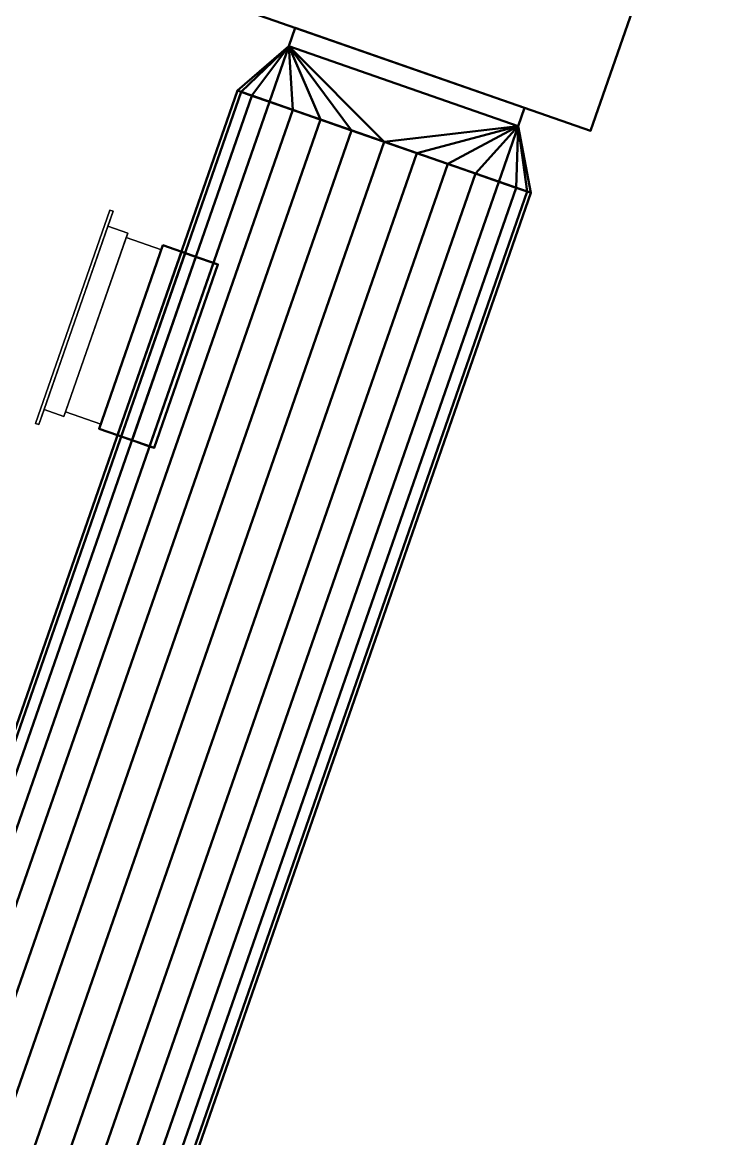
# Model space of a CAD drawing. Header units: inches. Extents: x -1654 to 1344, y -1538 to 36.
# Drawn here: x -1113.6 to -1077, y -1076.7 to -1019.3 of the extents above; entities that cross this region are included whole.
import ezdxf

# ---------------------------------------------------------------- set-up
doc = ezdxf.new("R2010")
doc.units = ezdxf.units.IN
doc.header["$MEASUREMENT"] = 0
doc.linetypes.add('Center', pattern=[1.25, 0.25, -0.1875, 0.625, -0.1875])
for name, color, linetype, lineweight in [('M-EQPT', 2, 'Continuous', 50), ('M-HVAC-CDFF', 3, 'Continuous', 30), ('M-HVAC-CDFF-SA', 3, 'Continuous', 30), ('M-HVAC-DUCT', 1, 'Center', 30), ('M-HVAC-DUCT-SA', 1, 'Continuous', 50)]:
    doc.layers.add(name, color=color, linetype=linetype, lineweight=lineweight)

# ---------------------------------------------------------------- blocks, each defined once
blk = doc.blocks.new('Heat Pump - Horizontal - Water Source - Heat Pump 4 Ton Horizontal-844842-_3D_')
at = {"layer": 'M-EQPT'}
mesh = blk.add_polyface(dxfattribs=at)
corners = [(-14.998, 12.199, 7.75), (-14.998, 12.199, -7.75), (-27.498, 12.199, -7.75), (-27.498, 12.199, 7.75)]
mesh.append_faces([[corners[k] for k in face] for face in [(2, 3, 0, 1)]])
mesh = blk.add_polyface(dxfattribs=at)
corners = [(-27.498, 12.199, -7.75), (-14.998, 12.199, -7.75), (-14.998, 11.199, -7.75), (-27.498, 11.199, -7.75)]
mesh.append_faces([[corners[k] for k in face] for face in [(0, 1, 2, 3)]])
mesh = blk.add_polyface(dxfattribs=at)
corners = [(-27.498, 12.199, 7.75), (-27.498, 12.199, -7.75), (-27.498, 11.199, -7.75), (-27.498, 11.199, 7.75)]
mesh.append_faces([[corners[k] for k in face] for face in [(0, 1, 2, 3)]])
mesh = blk.add_polyface(dxfattribs=at)
corners = [(-14.998, 12.199, 7.75), (-27.498, 12.199, 7.75), (-27.498, 11.199, 7.75), (-14.998, 11.199, 7.75)]
mesh.append_faces([[corners[k] for k in face] for face in [(0, 1, 2, 3)]])
mesh = blk.add_polyface(dxfattribs=at)
corners = [(-14.998, 12.199, -7.75), (-14.998, 12.199, 7.75), (-14.998, 11.199, 7.75), (-14.998, 11.199, -7.75)]
mesh.append_faces([[corners[k] for k in face] for face in [(0, 1, 2, 3)]])
mesh = blk.add_polyface(dxfattribs=at)
corners = [(31.1, -11.199, 9.65), (31.1, 11.199, 9.65), (-31.1, 11.199, 9.65), (-31.1, -11.199, 9.65)]
mesh.append_faces([[corners[k] for k in face] for face in [(3, 0, 1, 2)]])
mesh = blk.add_polyface(dxfattribs=at)
corners = [(31.1, -11.199, -9.65), (-31.1, -11.199, -9.65), (-31.1, 11.199, -9.65), (31.1, 11.199, -9.65)]
mesh.append_faces([[corners[k] for k in face] for face in [(1, 2, 3, 0)]])
mesh = blk.add_polyface(dxfattribs=at)
corners = [(-31.1, 11.199, 9.65), (31.1, 11.199, 9.65), (31.1, 11.199, -9.65), (-31.1, 11.199, -9.65)]
mesh.append_faces([[corners[k] for k in face] for face in [(0, 1, 2, 3)]])
mesh = blk.add_polyface(dxfattribs=at)
corners = [(-31.1, -11.199, 9.65), (-31.1, 11.199, 9.65), (-31.1, 11.199, -9.65), (-31.1, -11.199, -9.65)]
mesh.append_faces([[corners[k] for k in face] for face in [(0, 1, 2, 3)]])
mesh = blk.add_polyface(dxfattribs=at)
corners = [(-14.998, 11.199, 7.75), (-27.498, 11.199, 7.75), (-27.498, 11.199, -7.75), (-14.998, 11.199, -7.75)]
mesh.append_faces([[corners[k] for k in face] for face in [(1, 2, 3, 0)]])
blk = doc.blocks.new('Rectangular to Round Transition - Angle - 60 Degree-912738-_3D_')
at = {"layer": 'M-HVAC-DUCT', "color": 8, "linetype": 'Continuous', "lineweight": 50}
mesh = blk.add_polyface(dxfattribs=at)
corners = [(3.031, 8), (3.031, 7.799, -1.78), (3.031, 7.208, -3.471), (3.031, 6.255, -4.988), (3.031, 4.988, -6.255), (3.031, 3.471, -7.208), (3.031, 1.78, -7.799), (3.031, 0, -8), (0, 6.25, -7.75), (0, 6.25, -7.75), (0, 6.25, -7.75), (0, 6.25, -7.75), (0, 6.25, -7.75), (0, 6.25, -7.75), (0, 6.25, -7.75), (0, 6.25, -7.75), (0, 6.25, -7.75), (0, 6.25, -7.75)]
mesh.append_faces([[corners[k] for k in face] for face in [(7, 9, 6), (10, 5, 6), (11, 4, 5), (12, 3, 4), (2, 3, 14), (15, 1, 2), (16, 0, 1)]], dxfattribs={"color": 8})
mesh = blk.add_polyface(dxfattribs=at)
corners = [(0, 6.25, -7.75), (0, 6.25, 7.75), (3.031, 8)]
mesh.append_faces([[corners[k] for k in face] for face in [(0, 1, 2)]], dxfattribs={"color": 8})
mesh = blk.add_polyface(dxfattribs=at)
corners = [(3.031, 0, 8), (3.031, 1.78, 7.799), (3.031, 3.471, 7.208), (3.031, 4.988, 6.255), (3.031, 6.255, 4.988), (3.031, 7.208, 3.471), (3.031, 7.799, 1.78), (3.031, 8), (0, 6.25, 7.75), (0, 6.25, 7.75), (0, 6.25, 7.75), (0, 6.25, 7.75), (0, 6.25, 7.75), (0, 6.25, 7.75), (0, 6.25, 7.75), (0, 6.25, 7.75), (0, 6.25, 7.75), (0, 6.25, 7.75)]
mesh.append_faces([[corners[k] for k in face] for face in [(7, 9, 6), (10, 5, 6), (11, 4, 5), (12, 3, 4), (2, 3, 14), (15, 1, 2), (16, 0, 1)]], dxfattribs={"color": 8})
mesh = blk.add_polyface(dxfattribs=at)
corners = [(3.031, 0, 8), (3.031, -1.78, 7.799), (3.031, -3.471, 7.208), (3.031, -4.988, 6.255), (3.031, -6.255, 4.988), (3.031, -7.208, 3.471), (3.031, -7.799, 1.78), (3.031, -8), (3.031, -7.799, -1.78), (3.031, -7.208, -3.471), (3.031, -6.255, -4.988), (3.031, -4.988, -6.255), (3.031, -3.471, -7.208), (3.031, -1.78, -7.799), (3.031, 0, -8), (3.031, 1.78, -7.799), (3.031, 3.471, -7.208), (3.031, 4.988, -6.255), (3.031, 6.255, -4.988), (3.031, 7.208, -3.471), (3.031, 7.799, -1.78), (3.031, 8), (3.031, 7.799, 1.78), (3.031, 7.208, 3.471), (3.031, 6.255, 4.988), (3.031, 4.988, 6.255), (3.031, 3.471, 7.208), (3.031, 1.78, 7.799)]
mesh.append_faces([[corners[k] for k in face] for face in [(8, 5, 6, 7), (11, 9, 10), (14, 11, 12, 13), (22, 20, 21)]], dxfattribs={"vtx0": -1, "color": 8})
mesh.append_faces([[corners[k] for k in face] for face in [(0, 16, 27), (19, 23, 18)]], dxfattribs={"vtx0": -1, "vtx1": -1, "color": 8})
mesh.append_faces([[corners[k] for k in face] for face in [(11, 14, 4)]], dxfattribs={"vtx0": -1, "vtx1": -1, "vtx2": -1, "color": 8})
mesh.append_faces([[corners[k] for k in face] for face in [(16, 24, 26, 27)]], dxfattribs={"vtx0": -1, "vtx1": -1, "vtx3": -1, "color": 8})
mesh.append_faces([[corners[k] for k in face] for face in [(18, 23, 24, 17), (5, 8, 9)]], dxfattribs={"vtx0": -1, "vtx2": -1, "color": 8})
mesh.append_faces([[corners[k] for k in face] for face in [(14, 0, 1, 2), (14, 2, 3, 4), (0, 14, 15, 16)]], dxfattribs={"vtx0": -1, "vtx3": -1, "color": 8})
mesh.append_faces([[corners[k] for k in face] for face in [(25, 26, 24)]], dxfattribs={"vtx1": -1, "color": 8})
mesh.append_faces([[corners[k] for k in face] for face in [(16, 17, 24)]], dxfattribs={"vtx1": -1, "vtx2": -1, "color": 8})
mesh.append_faces([[corners[k] for k in face] for face in [(4, 5, 9, 11)]], dxfattribs={"vtx1": -1, "vtx2": -1, "vtx3": -1, "color": 8})
mesh.append_faces([[corners[k] for k in face] for face in [(22, 23, 19, 20)]], dxfattribs={"vtx1": -1, "vtx3": -1, "color": 8})
mesh = blk.add_polyface(dxfattribs=at)
corners = [(0, -6.25, 7.75), (0, 6.25, 7.75), (0, 6.25, -7.75), (0, -6.25, -7.75)]
mesh.append_faces([[corners[k] for k in face] for face in [(0, 1, 2, 3)]], dxfattribs={"color": 8})
mesh = blk.add_polyface(dxfattribs=at)
corners = [(0, -6.25, -7.75), (0, 6.25, -7.75), (3.031, 0, -8)]
mesh.append_faces([[corners[k] for k in face] for face in [(0, 1, 2)]], dxfattribs={"color": 8})
mesh = blk.add_polyface(dxfattribs=at)
corners = [(0, 6.25, 7.75), (0, -6.25, 7.75), (3.031, 0, 8)]
mesh.append_faces([[corners[k] for k in face] for face in [(0, 1, 2)]], dxfattribs={"color": 8})
mesh = blk.add_polyface(dxfattribs=at)
corners = [(3.031, -8), (3.031, -7.799, 1.78), (3.031, -7.208, 3.471), (3.031, -6.255, 4.988), (3.031, -4.988, 6.255), (3.031, -3.471, 7.208), (3.031, -1.78, 7.799), (3.031, 0, 8), (0, -6.25, 7.75), (0, -6.25, 7.75), (0, -6.25, 7.75), (0, -6.25, 7.75), (0, -6.25, 7.75), (0, -6.25, 7.75), (0, -6.25, 7.75), (0, -6.25, 7.75), (0, -6.25, 7.75), (0, -6.25, 7.75)]
mesh.append_faces([[corners[k] for k in face] for face in [(7, 9, 6), (10, 5, 6), (11, 4, 5), (12, 3, 4), (2, 3, 14), (15, 1, 2), (16, 0, 1)]], dxfattribs={"color": 8})
mesh = blk.add_polyface(dxfattribs=at)
corners = [(3.031, 0, -8), (3.031, -1.78, -7.799), (3.031, -3.471, -7.208), (3.031, -4.988, -6.255), (3.031, -6.255, -4.988), (3.031, -7.208, -3.471), (3.031, -7.799, -1.78), (3.031, -8), (0, -6.25, -7.75), (0, -6.25, -7.75), (0, -6.25, -7.75), (0, -6.25, -7.75), (0, -6.25, -7.75), (0, -6.25, -7.75), (0, -6.25, -7.75), (0, -6.25, -7.75), (0, -6.25, -7.75), (0, -6.25, -7.75)]
mesh.append_faces([[corners[k] for k in face] for face in [(7, 9, 6), (10, 5, 6), (11, 4, 5), (12, 3, 4), (2, 3, 14), (15, 1, 2), (16, 0, 1)]], dxfattribs={"color": 8})
mesh = blk.add_polyface(dxfattribs=at)
corners = [(0, -6.25, 7.75), (0, -6.25, -7.75), (3.031, -8)]
mesh.append_faces([[corners[k] for k in face] for face in [(0, 1, 2)]], dxfattribs={"color": 8})
blk = doc.blocks.new('Supply Diffuser - Sidewall - 10 x 10-949888-_3D_')
at = {"layer": 'M-HVAC-CDFF'}
mesh = blk.add_polyface(dxfattribs=at)
corners = [(-4.75, 3, 4.75), (4.75, 3, 4.75), (4.75, 3, -4.75), (-4.75, 3, -4.75)]
mesh.append_faces([[corners[k] for k in face] for face in [(2, 3, 0, 1)]])
mesh = blk.add_polyface(dxfattribs=at)
corners = [(-4.75, 3, 4.75), (-4.75, 3, -4.75), (-4.75, 1.078125, -4.75), (-4.75, 1.078125, 4.75)]
mesh.append_faces([[corners[k] for k in face] for face in [(2, 3, 0, 1)]])
mesh = blk.add_polyface(dxfattribs=at)
corners = [(-4.75, 3, -4.75), (4.75, 3, -4.75), (4.75, 1.078125, -4.75), (-4.75, 1.078125, -4.75)]
mesh.append_faces([[corners[k] for k in face] for face in [(2, 3, 0, 1)]])
mesh = blk.add_polyface(dxfattribs=at)
corners = [(4.75, 3, 4.75), (-4.75, 3, 4.75), (-4.75, 1.078125, 4.75), (4.75, 1.078125, 4.75)]
mesh.append_faces([[corners[k] for k in face] for face in [(2, 3, 0, 1)]])
mesh = blk.add_polyface(dxfattribs=at)
corners = [(4.75, 3, -4.75), (4.75, 3, 4.75), (4.75, 1.078125, 4.75), (4.75, 1.078125, -4.75)]
mesh.append_faces([[corners[k] for k in face] for face in [(2, 3, 0, 1)]])
mesh = blk.add_polyface(dxfattribs=at)
corners = [(-5, 1.078125, 5), (5, 1.078125, 5), (5, 1.078125, -5), (-5, 1.078125, -5), (-4.75, 1.078125, 4.75), (-4.75, 1.078125, -4.75), (4.75, 1.078125, -4.75), (4.75, 1.078125, 4.75)]
mesh.append_faces([[corners[k] for k in face] for face in [(3, 5, 6, 2), (2, 6, 7, 1)]], dxfattribs={"vtx0": -1, "vtx2": -1})
mesh.append_faces([[corners[k] for k in face] for face in [(4, 5, 3, 0), (7, 4, 0, 1)]], dxfattribs={"vtx1": -1, "vtx3": -1})
mesh = blk.add_polyface(dxfattribs=at)
corners = [(-5, 1.078125, 5), (-5, 1.078125, -5), (-5, 0, -5), (-5, 0, 5)]
mesh.append_faces([[corners[k] for k in face] for face in [(2, 3, 0, 1)]])
mesh = blk.add_polyface(dxfattribs=at)
corners = [(-5, 1.078125, -5), (5, 1.078125, -5), (5, 0, -5), (-5, 0, -5)]
mesh.append_faces([[corners[k] for k in face] for face in [(2, 3, 0, 1)]])
mesh = blk.add_polyface(dxfattribs=at)
corners = [(5, 1.078125, 5), (-5, 1.078125, 5), (-5, 0, 5), (5, 0, 5)]
mesh.append_faces([[corners[k] for k in face] for face in [(2, 3, 0, 1)]])
mesh = blk.add_polyface(dxfattribs=at)
corners = [(5, 1.078125, -5), (5, 1.078125, 5), (5, 0, 5), (5, 0, -5)]
mesh.append_faces([[corners[k] for k in face] for face in [(2, 3, 0, 1)]])
mesh = blk.add_polyface(dxfattribs=at)
corners = [(5.8125, 0, 5.8125), (5.8125, 0, -5.8125), (-5.8125, 0, -5.8125), (-5.8125, 0, 5.8125), (-5, 0, 5), (-5, 0, -5), (5, 0, -5), (5, 0, 5)]
mesh.append_faces([[corners[k] for k in face] for face in [(3, 4, 5, 2), (2, 5, 6, 1)]], dxfattribs={"vtx0": -1, "vtx2": -1})
mesh.append_faces([[corners[k] for k in face] for face in [(7, 4, 3, 0), (6, 7, 0, 1)]], dxfattribs={"vtx1": -1, "vtx3": -1})
mesh = blk.add_polyface(dxfattribs=at)
corners = [(-5.8125, -0.1875, 5.8125), (5.8125, -0.1875, 5.8125), (5.8125, 0, 5.8125), (-5.8125, 0, 5.8125)]
mesh.append_faces([[corners[k] for k in face] for face in [(0, 1, 2, 3)]])
mesh = blk.add_polyface(dxfattribs=at)
corners = [(-5.8125, -0.1875, -5.8125), (-5.8125, -0.1875, 5.8125), (-5.8125, 0, 5.8125), (-5.8125, 0, -5.8125)]
mesh.append_faces([[corners[k] for k in face] for face in [(0, 1, 2, 3)]])
mesh = blk.add_polyface(dxfattribs=at)
corners = [(5.8125, -0.1875, -5.8125), (-5.8125, -0.1875, -5.8125), (-5.8125, 0, -5.8125), (5.8125, 0, -5.8125)]
mesh.append_faces([[corners[k] for k in face] for face in [(0, 1, 2, 3)]])
mesh = blk.add_polyface(dxfattribs=at)
corners = [(5.8125, -0.1875, 5.8125), (-5.8125, -0.1875, 5.8125), (-5.8125, -0.1875, -5.8125), (5.8125, -0.1875, -5.8125)]
mesh.append_faces([[corners[k] for k in face] for face in [(3, 0, 1, 2)]])
mesh = blk.add_polyface(dxfattribs=at)
corners = [(5.8125, -0.1875, 5.8125), (5.8125, -0.1875, -5.8125), (5.8125, 0, -5.8125), (5.8125, 0, 5.8125)]
mesh.append_faces([[corners[k] for k in face] for face in [(0, 1, 2, 3)]])
blk = doc.blocks.new('Rectangular Takeoff - Standard-913338-_3D_')
at = {"layer": 'M-HVAC-DUCT', "color": 8, "linetype": 'Continuous', "lineweight": 50}
mesh = blk.add_polyface(dxfattribs=at)
corners = [(-1.995, 5, 5), (-1.995, 5, -5), (-1.995, -5, -5), (-1.995, -5, 5)]
mesh.append_faces([[corners[k] for k in face] for face in [(1, 2, 3, 0)]], dxfattribs={"color": 8})
mesh = blk.add_polyface(dxfattribs=at)
corners = [(-1.995, 5, -5), (-1.995, 5, 5), (1, 5, 5), (1, 5, -5)]
mesh.append_faces([[corners[k] for k in face] for face in [(3, 0, 1, 2)]], dxfattribs={"color": 8})
mesh = blk.add_polyface(dxfattribs=at)
corners = [(-1.995, -5, -5), (-1.995, 5, -5), (1, 5, -5), (1, -5, -5)]
mesh.append_faces([[corners[k] for k in face] for face in [(0, 1, 2, 3)]], dxfattribs={"color": 8})
mesh = blk.add_polyface(dxfattribs=at)
corners = [(1, 5, 5), (-1.995, 5, 5), (-1.995, -5, 5), (1, -5, 5)]
mesh.append_faces([[corners[k] for k in face] for face in [(0, 1, 2, 3)]], dxfattribs={"color": 8})
mesh = blk.add_polyface(dxfattribs=at)
corners = [(1, 5, 5), (1, -5, 5), (1, -5, -5), (1, 5, -5)]
mesh.append_faces([[corners[k] for k in face] for face in [(3, 0, 1, 2)]], dxfattribs={"color": 8})
mesh = blk.add_polyface(dxfattribs=at)
corners = [(-1.995, -5, 5), (-1.995, -5, -5), (1, -5, -5), (1, -5, 5)]
mesh.append_faces([[corners[k] for k in face] for face in [(0, 1, 2, 3)]], dxfattribs={"color": 8})

msp = doc.modelspace()

# ---------------------------------------------------------------- linework, layer by layer
at = {"layer": 'M-HVAC-DUCT', "color": 5}
msp.add_line((-1095.003, -1025.436, 1332), (-1133.489, -1135.892, 1332), dxfattribs=at)
msp.add_line((-1095.003, -1025.436, 1332), (-1133.489, -1135.892, 1332), dxfattribs=at)

# ---------------------------------------------------------------- block references
at = {"layer": 'M-EQPT', "rotation": 160.7901312840832}
msp.add_blockref('Heat Pump - Horizontal - Water Source - Heat Pump 4 Ton Horizontal-844842-_3D_', (-1110.057, -1004.062, 1332), dxfattribs=at)
at = {"layer": 'M-HVAC-CDFF-SA', "rotation": 250.7901312840827}
msp.add_blockref('Supply Diffuser - Sidewall - 10 x 10-949888-_3D_', (-1110.869, -1034.5, 1332), dxfattribs=at)
at = {"layer": 'M-HVAC-DUCT-SA', "color": 8, "rotation": 250.7901312840832}
msp.add_blockref('Rectangular to Round Transition - Angle - 60 Degree-912738-_3D_', (-1094.006, -1022.573, 1332), dxfattribs=at)
at = {"layer": 'M-HVAC-DUCT-SA', "color": 8, "extrusion": (0, 0, -1), "rotation": 19.20986871591803}
msp.add_blockref('Rectangular Takeoff - Standard-913338-_3D_', (1107.092, -1035.816, -1332), dxfattribs=at)

# ---------------------------------------------------------------- meshes
at = {"layer": 'M-HVAC-DUCT-SA', "color": 8}
mesh = msp.add_polyface(dxfattribs=at)
corners = [(-1095.003, -1025.436, 1340), (-1096.684, -1024.85, 1339.799), (-1098.281, -1024.293, 1339.208), (-1099.713, -1023.794, 1338.255), (-1100.91, -1023.378, 1336.988), (-1101.81, -1023.064, 1335.471), (-1102.368, -1022.869, 1333.78), (-1102.558, -1022.803, 1332), (-1141.044, -1133.259, 1332), (-1140.855, -1133.325, 1333.78), (-1140.296, -1133.52, 1335.471), (-1139.396, -1133.834, 1336.988), (-1138.2, -1134.25, 1338.255), (-1136.767, -1134.749, 1339.208), (-1135.17, -1135.306, 1339.799), (-1133.489, -1135.892, 1340)]
mesh.append_faces([[corners[k] for k in face] for face in [(9, 10, 5, 6), (10, 11, 4, 5), (3, 4, 11, 12), (12, 13, 2, 3), (13, 14, 1, 2)]], dxfattribs={"vtx1": -1, "vtx3": -1, "color": 8})
mesh.append_faces([[corners[k] for k in face] for face in [(7, 8, 9, 6)]], dxfattribs={"vtx2": -1, "color": 8})
mesh.append_faces([[corners[k] for k in face] for face in [(14, 15, 0, 1)]], dxfattribs={"vtx3": -1, "color": 8})
mesh = msp.add_polyface(dxfattribs=at)
corners = [(-1102.558, -1022.803, 1332), (-1102.368, -1022.869, 1330.22), (-1101.81, -1023.064, 1328.529), (-1100.91, -1023.378, 1327.012), (-1099.713, -1023.794, 1325.745), (-1098.281, -1024.293, 1324.792), (-1096.684, -1024.85, 1324.201), (-1095.003, -1025.436, 1324), (-1133.489, -1135.892, 1324), (-1135.17, -1135.306, 1324.201), (-1136.767, -1134.749, 1324.792), (-1138.2, -1134.25, 1325.745), (-1139.396, -1133.834, 1327.012), (-1140.296, -1133.52, 1328.529), (-1140.855, -1133.325, 1330.22), (-1141.044, -1133.259, 1332)]
mesh.append_faces([[corners[k] for k in face] for face in [(8, 9, 6, 7)]], dxfattribs={"vtx1": -1, "color": 8})
mesh.append_faces([[corners[k] for k in face] for face in [(9, 10, 5, 6), (10, 11, 4, 5), (3, 4, 11, 12), (12, 13, 2, 3), (13, 14, 1, 2)]], dxfattribs={"vtx1": -1, "vtx3": -1, "color": 8})
mesh.append_faces([[corners[k] for k in face] for face in [(14, 15, 0, 1)]], dxfattribs={"vtx3": -1, "color": 8})
mesh = msp.add_polyface(dxfattribs=at)
corners = [(-1102.558, -1022.803, 1332), (-1102.368, -1022.869, 1333.78), (-1101.81, -1023.064, 1335.471), (-1100.91, -1023.378, 1336.988), (-1099.713, -1023.794, 1338.255), (-1098.281, -1024.293, 1339.208), (-1096.684, -1024.85, 1339.799), (-1095.003, -1025.436, 1340), (-1093.322, -1026.021, 1339.799), (-1091.725, -1026.578, 1339.208), (-1090.293, -1027.077, 1338.255), (-1089.097, -1027.493, 1336.988), (-1088.197, -1027.807, 1335.471), (-1087.638, -1028.002, 1333.78), (-1087.449, -1028.068, 1332), (-1087.638, -1028.002, 1330.22), (-1088.197, -1027.807, 1328.529), (-1089.097, -1027.493, 1327.012), (-1090.293, -1027.077, 1325.745), (-1091.725, -1026.578, 1324.792), (-1093.322, -1026.021, 1324.201), (-1095.003, -1025.436, 1324), (-1096.684, -1024.85, 1324.201), (-1098.281, -1024.293, 1324.792), (-1099.713, -1023.794, 1325.745), (-1100.91, -1023.378, 1327.012), (-1101.81, -1023.064, 1328.529), (-1102.368, -1022.869, 1330.22)]
mesh.append_faces([[corners[k] for k in face] for face in [(1, 13, 27, 0), (22, 27, 20, 21), (15, 27, 13, 14)]], dxfattribs={"vtx0": -1, "vtx1": -1, "color": 8})
mesh.append_faces([[corners[k] for k in face] for face in [(6, 13, 1)]], dxfattribs={"vtx0": -1, "vtx1": -1, "vtx2": -1, "color": 8})
mesh.append_faces([[corners[k] for k in face] for face in [(15, 19, 20, 27)]], dxfattribs={"vtx0": -1, "vtx2": -1, "vtx3": -1, "color": 8})
mesh.append_faces([[corners[k] for k in face] for face in [(12, 13, 10, 11)]], dxfattribs={"vtx1": -1, "color": 8})
mesh.append_faces([[corners[k] for k in face] for face in [(25, 26, 27, 24), (15, 16, 17)]], dxfattribs={"vtx2": -1, "color": 8})
mesh.append_faces([[corners[k] for k in face] for face in [(22, 23, 24, 27), (4, 5, 6, 1), (17, 18, 19, 15), (8, 9, 10, 13), (6, 7, 8, 13)]], dxfattribs={"vtx2": -1, "vtx3": -1, "color": 8})
mesh.append_faces([[corners[k] for k in face] for face in [(1, 2, 3, 4)]], dxfattribs={"vtx3": -1, "color": 8})
mesh = msp.add_polyface(dxfattribs=at)
corners = [(-1087.449, -1028.068, 1332), (-1087.638, -1028.002, 1333.78), (-1088.197, -1027.807, 1335.471), (-1089.097, -1027.493, 1336.988), (-1090.293, -1027.077, 1338.255), (-1091.725, -1026.578, 1339.208), (-1093.322, -1026.021, 1339.799), (-1095.003, -1025.436, 1340), (-1133.489, -1135.892, 1340), (-1131.808, -1136.477, 1339.799), (-1130.212, -1137.034, 1339.208), (-1128.779, -1137.533, 1338.255), (-1127.583, -1137.95, 1336.988), (-1126.683, -1138.263, 1335.471), (-1126.124, -1138.458, 1333.78), (-1125.935, -1138.524, 1332)]
mesh.append_faces([[corners[k] for k in face] for face in [(8, 9, 6, 7)]], dxfattribs={"vtx1": -1, "color": 8})
mesh.append_faces([[corners[k] for k in face] for face in [(9, 10, 5, 6), (10, 11, 4, 5), (3, 4, 11, 12), (12, 13, 2, 3), (13, 14, 1, 2)]], dxfattribs={"vtx1": -1, "vtx3": -1, "color": 8})
mesh.append_faces([[corners[k] for k in face] for face in [(14, 15, 0, 1)]], dxfattribs={"vtx3": -1, "color": 8})
mesh = msp.add_polyface(dxfattribs=at)
corners = [(-1095.003, -1025.436, 1324), (-1093.322, -1026.021, 1324.201), (-1091.725, -1026.578, 1324.792), (-1090.293, -1027.077, 1325.745), (-1089.097, -1027.493, 1327.012), (-1088.197, -1027.807, 1328.529), (-1087.638, -1028.002, 1330.22), (-1087.449, -1028.068, 1332), (-1125.935, -1138.524, 1332), (-1126.124, -1138.458, 1330.22), (-1126.683, -1138.263, 1328.529), (-1127.583, -1137.95, 1327.012), (-1128.779, -1137.533, 1325.745), (-1130.212, -1137.034, 1324.792), (-1131.808, -1136.477, 1324.201), (-1133.489, -1135.892, 1324)]
mesh.append_faces([[corners[k] for k in face] for face in [(8, 9, 6, 7)]], dxfattribs={"vtx1": -1, "color": 8})
mesh.append_faces([[corners[k] for k in face] for face in [(9, 10, 5, 6), (10, 11, 4, 5), (3, 4, 11, 12), (12, 13, 2, 3), (13, 14, 1, 2)]], dxfattribs={"vtx1": -1, "vtx3": -1, "color": 8})
mesh.append_faces([[corners[k] for k in face] for face in [(14, 15, 0, 1)]], dxfattribs={"vtx3": -1, "color": 8})
mesh = msp.add_polyface(dxfattribs=at)
corners = [(-1105.447, -1031.094, 1332), (-1108.737, -1040.538, 1332), (-1108.546, -1040.604, 1333.785), (-1107.985, -1040.8, 1335.48), (-1107.08, -1041.115, 1337), (-1103.789, -1031.672, 1337), (-1104.694, -1031.357, 1335.48), (-1105.256, -1031.161, 1333.785)]
mesh.append_faces([[corners[k] for k in face] for face in [(1, 2, 7, 0)]], dxfattribs={"vtx1": -1, "color": 8})
mesh.append_faces([[corners[k] for k in face] for face in [(6, 7, 2, 3)]], dxfattribs={"vtx1": -1, "vtx3": -1, "color": 8})
mesh.append_faces([[corners[k] for k in face] for face in [(3, 4, 5, 6)]], dxfattribs={"vtx3": -1, "color": 8})
mesh = msp.add_polyface(dxfattribs=at)
corners = [(-1108.737, -1040.538, 1332), (-1105.447, -1031.094, 1332), (-1105.256, -1031.161, 1330.215), (-1104.694, -1031.357, 1328.52), (-1103.789, -1031.672, 1327), (-1107.08, -1041.115, 1327), (-1107.985, -1040.8, 1328.52), (-1108.546, -1040.604, 1330.215)]
mesh.append_faces([[corners[k] for k in face] for face in [(5, 6, 3, 4)]], dxfattribs={"vtx1": -1, "color": 8})
mesh.append_faces([[corners[k] for k in face] for face in [(2, 3, 6, 7)]], dxfattribs={"vtx1": -1, "vtx3": -1, "color": 8})
mesh.append_faces([[corners[k] for k in face] for face in [(7, 0, 1, 2)]], dxfattribs={"vtx3": -1, "color": 8})
mesh = msp.add_polyface(dxfattribs=at)
corners = [(-1103.563, -1031.751, 1337), (-1103.563, -1031.751, 1327), (-1103.789, -1031.672, 1327), (-1104.694, -1031.357, 1328.52), (-1105.256, -1031.161, 1330.215), (-1105.447, -1031.094, 1332), (-1105.256, -1031.161, 1333.785), (-1104.694, -1031.357, 1335.48), (-1103.789, -1031.672, 1337)]
mesh.append_faces([[corners[k] for k in face] for face in [(5, 0, 1, 4), (0, 5, 6)]], dxfattribs={"vtx0": -1, "vtx2": -1, "color": 8})
mesh.append_faces([[corners[k] for k in face] for face in [(7, 8, 0, 6)]], dxfattribs={"vtx2": -1, "color": 8})
mesh.append_faces([[corners[k] for k in face] for face in [(1, 2, 3, 4)]], dxfattribs={"vtx3": -1, "color": 8})
mesh = msp.add_polyface(dxfattribs=at)
corners = [(-1106.853, -1041.194, 1337), (-1103.563, -1031.751, 1337), (-1103.789, -1031.672, 1337), (-1107.08, -1041.115, 1337)]
mesh.append_faces([[corners[k] for k in face] for face in [(0, 1, 2, 3)]], dxfattribs={"color": 8})
mesh = msp.add_polyface(dxfattribs=at)
corners = [(-1103.563, -1031.751, 1327), (-1106.853, -1041.194, 1327), (-1107.08, -1041.115, 1327), (-1103.789, -1031.672, 1327)]
mesh.append_faces([[corners[k] for k in face] for face in [(3, 0, 1, 2)]], dxfattribs={"color": 8})
mesh = msp.add_polyface(dxfattribs=at)
corners = [(-1103.563, -1031.751, 1327), (-1103.563, -1031.751, 1337), (-1106.853, -1041.194, 1337), (-1106.853, -1041.194, 1327)]
mesh.append_faces([[corners[k] for k in face] for face in [(1, 2, 3, 0)]], dxfattribs={"color": 8})
mesh = msp.add_polyface(dxfattribs=at)
corners = [(-1106.853, -1041.194, 1327), (-1106.853, -1041.194, 1337), (-1107.08, -1041.115, 1337), (-1107.985, -1040.8, 1335.48), (-1108.546, -1040.604, 1333.785), (-1108.737, -1040.538, 1332), (-1108.546, -1040.604, 1330.215), (-1107.985, -1040.8, 1328.52), (-1107.08, -1041.115, 1327)]
mesh.append_faces([[corners[k] for k in face] for face in [(5, 0, 1, 4), (0, 5, 6)]], dxfattribs={"vtx0": -1, "vtx2": -1, "color": 8})
mesh.append_faces([[corners[k] for k in face] for face in [(7, 8, 0, 6)]], dxfattribs={"vtx2": -1, "color": 8})
mesh.append_faces([[corners[k] for k in face] for face in [(1, 2, 3, 4)]], dxfattribs={"vtx3": -1, "color": 8})

doc.saveas('drawing.dxf')
